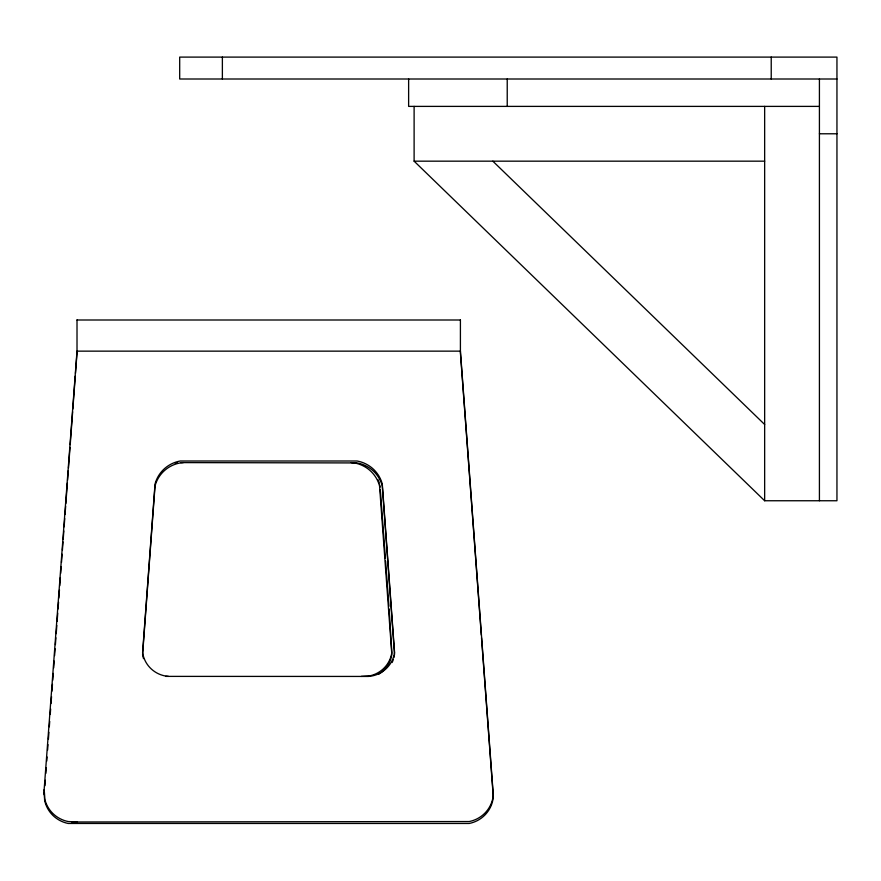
<?xml version="1.0" encoding="UTF-8"?>
<svg xmlns="http://www.w3.org/2000/svg" width="881" height="881" viewBox="0 0 881 881"><rect width="100%" height="100%" fill="white"/><g stroke="black" fill="none" stroke-linecap="round" stroke-linejoin="round"><path stroke-width="1.32" d="M71.813 821.984L469.221 821.544A30.119 29.657 0 0 0 492.82 798.296L493.272 794.75L460.411 351.145L77.01 351.145L44.149 789.629L44.601 798.296A30.119 29.657 0 0 0 68.211 821.544L77.01 821.984M394.567 654.462L382.288 486.004A31.914 31.419 0 0 0 357.08 462.932L180.594 462.602M44.457 792.559L44.601 800.212A30.119 29.657 0 0 0 68.211 823.46L469.221 823.46A30.119 29.657 0 0 0 492.82 800.212L493.272 796.666L481.511 637.778M44.964 785.709L45.36 780.236M45.867 773.386L46.275 767.902M46.781 761.052L47.089 756.944M47.596 750.094L48.003 744.621M48.411 739.137L48.918 732.287M49.325 726.814L49.721 721.33M50.239 714.48L50.635 709.007M51.043 703.523L51.55 696.673M51.957 691.2L52.464 684.35M52.772 680.242L53.278 673.392M53.686 667.908L54.193 661.058M54.6 655.585L55.107 648.735M55.404 644.628L55.91 637.778M56.219 633.67L56.825 625.444M57.133 621.336L57.739 613.121M58.047 609.013L58.553 602.163M58.851 598.056L59.468 589.83M59.765 585.722L60.382 577.507M60.679 573.399L61.185 566.549M61.494 562.441L62.099 554.215M62.408 550.107L63.014 541.892M63.212 539.15L63.828 530.935M64.126 526.827L64.742 518.612M65.04 514.493L65.657 506.278M65.855 503.536L67.374 482.997M67.584 480.255L68.289 470.663M68.487 467.921L70.017 447.383M70.216 444.641L72.649 411.768M72.848 409.026L75.281 376.154M75.491 373.412L77.01 352.863L77.01 319.913M183.325 462.602L180.242 462.921A31.936 31.441 0 0 0 155.023 486.004L142.601 654.462A28.313 27.873 0 0 0 143.526 658.592M836.95 79.004L179.691 79.004L179.691 57.1L836.95 57.1L836.95 500.749L764.653 500.749L414.114 161.168L414.114 106.392M819.418 106.392L408.63 106.392L408.63 79.004M819.418 133.78L836.95 133.78M414.114 161.168L764.653 161.168M77.01 320.001L460.411 320.001M165.716 676.388L368.302 676.443L372.564 675.848A28.335 27.895 0 0 0 394.567 652.546L382.288 484.087A31.914 31.419 0 0 0 357.08 461.005L180.242 461.005A31.936 31.441 0 0 0 155.023 484.076L142.601 652.546A28.313 27.873 0 0 0 164.593 675.848L168.447 676.388M361.276 676.388L369.822 675.848A28.335 27.895 0 0 0 391.836 652.546L389.149 609.002M351.255 462.602L354.349 462.932A31.914 31.419 0 0 1 379.557 486.004L391.836 654.462A28.335 27.895 0 0 1 378.742 674.207M492.831 161.168L764.653 424.488M379.744 485.09L380.118 487.094M481.312 635.036L460.411 352.863L460.411 319.913M380.317 489.836L385.393 558.323M385.592 561.054L388.939 606.26M819.418 79.004L819.418 500.749M771.227 57.1L771.227 79.004M764.653 106.392L764.653 500.749M507.225 79.004L507.225 106.392M222.375 57.1L222.375 79.004M44.149 789.629L44.149 794.75M175.286 463.406A31.936 31.441 0 0 1 177.51 462.921M378.114 479.848A31.914 31.419 0 0 1 379.248 483.008M394.391 655.508A28.335 27.895 0 0 1 393.928 657.578M393.311 659.594A28.335 27.895 0 0 1 392.089 662.534"/></g></svg>
